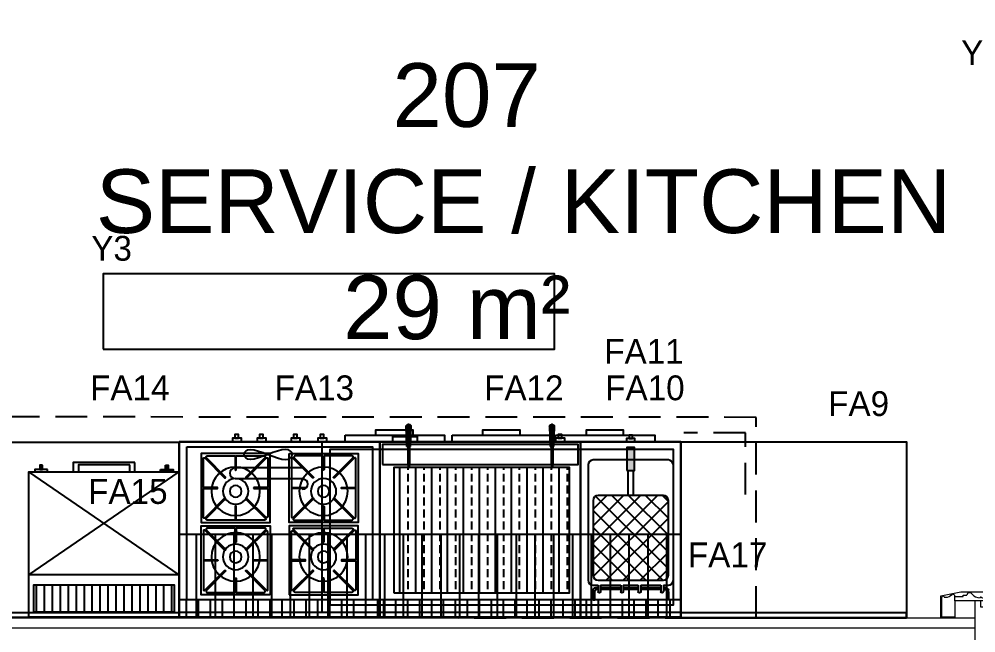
# Model space of a CAD drawing. Header units: millimetres. Extents: x 4346 to 24970, y -10214 to -5839.
# Drawn here: x 20527.7 to 20909.2, y -7308.8 to -7063.9 of the extents above; entities that cross this region are included whole.
import ezdxf

# ---------------------------------------------------------------- set-up
doc = ezdxf.new("R2010")
doc.units = ezdxf.units.MM
doc.linetypes.add('HIDDENX2', pattern=[19.049999999999997, 12.7, -6.349999999999998])
doc.layers.add('a_parke', color=35, linetype='Continuous', lineweight=0, transparency=0.2)
for name, color, linetype, lineweight in [('Duvar', 7, 'Continuous', 30), ('QAPI_UST_KESIM', 1, 'Continuous', 5), ('WL - ALÇIPAN KAPLAMA', 30, 'Continuous', 15), ('YAZıMAHAL', 152, 'Continuous', 20)]:
    doc.layers.add(name, color=color, linetype=linetype, lineweight=lineweight)
doc.layers.add('MUTFAKEKİPMAN', color=1, linetype='Continuous')
doc.layers.add('S2000-002 Çizgi', color=1, linetype='Continuous')
doc.styles.add('STYLUS BT', font='stylu.ttf')
doc.styles.add('TAKSİM', font='GOTHIC.TTF', dxfattribs={"height": 20})

# ---------------------------------------------------------------- blocks, each defined once
blk = doc.blocks.new('kapipervaz')
at = {"layer": 'QAPI_UST_KESIM'}
for p, q in [((76405.5725772633, 185957.186470762), (76405.5725772633, 185963.6807021952)), ((76405.5725772633, 185963.6807021952), (76410.76383569294, 185963.6807021952)), ((76410.76383569294, 185963.6807021952), (76410.76383569294, 185955.6807021952)), ((76393.1638356929, 185959.695315808), (76395.20684700957, 185959.695315808)), ((76393.1638356929, 185959.695315808), (76393.1638356929, 185956.2743294842)), ((76395.20684700957, 185959.695315808), (76395.20684700957, 185957.153009029)), ((76393.1638356929, 185957.153009029), (76405.5725772633, 185957.153009029)), ((76405.5725772633, 185955.4799328736), (76402.17270465502, 185955.4799328736)), ((76402.17270465502, 185955.4799328736), (76402.17270465502, 185954.9110869108)), ((76405.5725772633, 185957.186470762), (76405.5725772633, 185955.4799328736)), ((76405.5725772633, 185955.4799328736), (76405.5725772633, 185955.0919742851)), ((76402.17270465502, 185954.9110869108), (76400.76651754006, 185954.9110869108)), ((76407.00369297907, 185955.0524700655), (76407.19150859996, 185955.0524700655))]:
    blk.add_line(p, q, dxfattribs=at)
for centre, radius, start, end in [((76393.31254312303, 185956.2892656081), 0.1542497506080976, 164.5943422603598, 245.8606193306625), ((76393.65526630911, 185953.5681765914), 2.612043186259016, 60.47103065887906, 98.93762662538923), ((76395.16244571957, 185956.0066962178), 0.2752979324185109, 217.022193730535, 348.7051458961134), ((76395.72266867508, 185952.3472876665), 3.617153806992257, 35.94993502471974, 94.60262331255531), ((76409.03012128099, 185953.0351291626), 2.729498288994884, 74.45502487417163, 132.346169137744), ((76410.26077239358, 185955.7956157214), 0.516021125181026, 194.6871218956037, 347.1328320216811), ((76399.62982940911, 185955.0699400055), 1.147734382486665, 211.4655184322765, 352.0443927810945), ((76406.29563616018, 185955.3439616222), 0.7657099884225294, 199.2135385886536, 337.6241029743033)]:
    blk.add_arc(centre, radius, start, end, dxfattribs=at)
blk = doc.blocks.new('papuc1')
at = {"layer": 'QAPI_UST_KESIM'}
for p, q in [((76393.19325351737, 185928.5666026515), (76401.29325351739, 185930.0666026516)), ((76401.29325351737, 185930.0666026516), (76411.19325351738, 185930.0666026516)), ((76411.19325351738, 185925.7090189031), (76411.19325351738, 185930.0666026516)), ((76393.19325351737, 185920.013139361), (76393.19325351737, 185928.5666026515))]:
    blk.add_line(p, q, dxfattribs=at)
blk = doc.blocks.new('k19')
at = {"layer": 'QAPI_UST_KESIM'}
for p, q in [((-83.89999999848078, -33.25346515767069), (-83.8999999984917, 37.85346515782567)), ((-78.99999999846841, 31.75346515784895), (-78.99999999846841, 37.85446508249424)), ((-78.99999999846841, 37.8039651201716), (-78.99999999846841, 31.8039651201716)), ((-65.22081599785815, 37.8039651201716), (-78.99999999846841, 37.8039651201716)), ((-65.2208159978727, 34.71324464144618), (-65.22081599785815, 37.8039651201716)), ((-12.61310922815392, 36.00291695511896), (-65.2208159978727, 36.00291695514079)), ((-65.2208159978727, 34.81424456604873), (-65.22081599785815, 31.80396512017523)), ((-62.90159413218134, 37.89106642831666), (-63.20934441024656, 37.89106642831666)), ((-61.25580017223183, 36.00291695516989), (-61.25580017224638, 36.58097586022541)), ((-50.15664650199687, 37.19093410919504), (-50.15664650199687, 37.50291695514079)), ((-50.15664650199687, 37.50291695514079), (-33.31555910681709, 37.50291695515534)), ((-27.67727872413161, 37.50291695513351), (-33.31555910681709, 37.50291695515534)), ((-27.67727872413161, 37.19093410918776), (-27.67727872413161, 37.50291695513351)), ((-16.54419982627951, 36.00291695514807), (-16.54419982626496, 36.58097586020358)), ((-14.89840586632999, 37.89106642829483), (-14.59065558826478, 37.89106642829483)), ((-12.57918400065319, 37.8039651201716), (1.19999999994252, 37.8039651201716)), ((-12.57918400065319, 34.71324464144618), (-12.57918400065319, 37.8039651201716)), ((-12.57918400065319, 34.81424456604873), (-12.57918400065319, 31.80396512017523)), ((1.200000000000728, 31.8039651201716), (1.200000000000728, 37.85446508249424)), ((6.100000000005821, -33.25346515767069), (6.100000000024011, 37.85346515782567)), ((-79.1999999984655, 31.25346515781985), (-77.79999999847132, 31.25346515781985)), ((-65.22081599785815, 31.80396512017523), (-78.99999999846841, 31.8039651201716)), ((-77.79999999847496, -33.25346515767069), (-77.79999999847132, 31.25346515781985)), ((-12.61310922815392, 33.52457225237595), (-65.2208159978727, 33.52457225235412)), ((-62.90159413218134, 31.63642277917825), (-63.20934441024656, 31.63642277917825)), ((-61.25580017223183, 33.52457225232502), (-61.25580017224638, 32.9465133472695)), ((-50.15664650199687, 32.33655509829987), (-50.15664650199687, 32.02457225235412)), ((-50.15664650199687, 32.02457225235412), (-33.31555910681709, 32.02457225233957)), ((-27.67727872413161, 32.02457225236139), (-33.31555910681709, 32.02457225233957)), ((-27.67727872413161, 32.33655509830714), (-27.67727872413161, 32.02457225236139)), ((-16.54419982627951, 33.52457225234684), (-16.54419982626496, 32.94651334729133)), ((-14.89840586632999, 31.63642277920007), (-14.59065558826478, 31.63642277920007)), ((-12.57918400065319, 31.80396512017523), (1.200000000000728, 31.8039651201716)), ((0, -33.25346515767069), (3.637978807091713e-12, 31.25346515781985)), ((1.399999999997817, 31.25346515781985), (3.637978807091713e-12, 31.25346515781985)), ((-79.59999999847787, -33.25346515767069), (-77.79999999847496, -33.25346515767069)), ((1.80000000000291, -33.25346515767069), (0, -33.25346515767069))]:
    blk.add_line(p, q, dxfattribs=at)
for points in [[(-78.99999999846841, 37.85446508249424), (-78.99999999846841, 118.0544650809634)], [(-79.59999999844513, 37.82769502658903), (-79.1999999984655, 37.82769502653082), (-79.1999999984655, 31.25346515781985)], [(1.399999999997817, 31.25346515781985), (1.399999999997817, 37.82769502653082), (1.799999999933789, 37.82769502653082)]]:
    blk.add_lwpolyline(points, dxfattribs=at)
for points in [[(-59.78972539980532, 36.00291695514079), (-59.78972539980532, 36.50291695514079), (-59.53972539980532, 36.50291695514079, -0.9999999999999998), (-58.53972539980532, 36.50291695514079), (-58.28972539980532, 36.50291695514079), (-58.28972539980532, 36.00291695514079)], [(-19.54419982632317, 35.97740845488352), (-19.54419982632317, 36.47740845488352), (-19.29419982632317, 36.47740845488352, -0.9999999999999998), (-18.29419982632317, 36.47740845488352), (-18.04419982632317, 36.47740845488352), (-18.04419982632317, 35.97740845488352)], [(-59.78972539980532, 33.52457225235412), (-59.78972539980532, 33.02457225235412), (-59.53972539980532, 33.02457225235412, 0.9999999999999998), (-58.53972539980532, 33.02457225235412), (-58.28972539980532, 33.02457225235412), (-58.28972539980532, 33.52457225235412)], [(-19.54419982632317, 33.55008075261139), (-19.54419982632317, 33.05008075261139), (-19.29419982632317, 33.05008075261139, 0.9999999999999998), (-18.29419982632317, 33.05008075261139), (-18.04419982632317, 33.05008075261139), (-18.04419982632317, 33.55008075261139)]]:
    blk.add_lwpolyline(points, format="xyb", dxfattribs=at)
for centre, radius, start, end in [((-81.82645497076373, 35.02801011020301), 83.07455129414042, 1.949757155424964, 88.05024284450818), ((-64.40469098109679, 37.77381391067956), 1.201083501398388, 5.60226751866977, 180.4803459106134), ((-13.39530901741455, 37.77381391065774), 1.201083501398388, 359.5196540893866, 174.3977324813303), ((-61.02235357144309, 38.56304686843851), 1.995771228625129, 199.6760773814829, 263.2826994387092), ((-51.52506371106938, 35.25425466433717), 1.922057722509763, 94.51434297176311, 156.6514180660209), ((-50.73939555062316, 24.10581062697656), 13.09809348717394, 87.45000398561116, 94.10206353810783), ((-27.09452967550533, 24.10581062696929), 13.09809348717394, 85.89793646189217, 92.54999601438882), ((-26.30886151505911, 35.25425466432989), 1.922057722509763, 23.34858193397906, 85.48565702823691), ((-16.77764642706825, 38.56304686841668), 1.995771228625129, 276.7173005612908, 340.323922618517), ((-64.40469098109679, 31.75367529681535), 1.201083501398388, 179.5196540893866, 354.3977324813302), ((-61.02235357144309, 30.9644423390564), 1.995771228625129, 96.71730056129074, 160.3239226185171), ((-51.52506371106938, 34.27323454315774), 1.922057722509763, 203.348581933979, 265.4856570282369), ((-50.73939555062316, 45.42167858051835), 13.09809348717394, 265.8979364618922, 272.5499960143888), ((-27.09452967550533, 45.42167858052562), 13.09809348717394, 267.4500039856112, 274.1020635381078), ((-26.30886151505911, 34.27323454316502), 1.922057722509763, 274.5143429717631, 336.6514180660209), ((-16.77764642706825, 30.96444233907823), 1.995771228625129, 19.67607738148295, 83.28269943870924), ((-13.39530901741455, 31.75367529683717), 1.201083501398388, 185.6022675186697, 0.4803459106134681)]:
    blk.add_arc(centre, radius, start, end, dxfattribs=at)
at = {"layer": 'QAPI_UST_KESIM', "extrusion": (0, 0, -1), "xscale": -1, "zscale": -1}
for name, p in [('papuc1', (76490.79325351585, -185888.7131374936)), ('kapipervaz', (76391.36383569299, -185990.3807003349))]:
    blk.add_blockref(name, p, dxfattribs=at)
at = {"layer": 'QAPI_UST_KESIM', "extrusion": (0, 0, -1), "xscale": -1, "zscale": -1, "rotation": 180}
for name, p in [('kapipervaz', (-76313.56383569451, 185994.9807040556)), ('papuc1', (-76412.99325351737, 185893.3131412142))]:
    blk.add_blockref(name, p, dxfattribs=at)
at = {"layer": 'QAPI_UST_KESIM', "xscale": -1, "rotation": 180}
for name, p in [('kapipervaz', (-76391.36383569293, 185994.9807040556)), ('papuc1', (-76490.7932535158, 185893.3131412142))]:
    blk.add_blockref(name, p, dxfattribs=at)
at = {"layer": 'QAPI_UST_KESIM', "xscale": -1}
for name, p in [('papuc1', (76412.99325351731, -185888.7131374936)), ('kapipervaz', (76313.56383569445, -185990.3807003349))]:
    blk.add_blockref(name, p, dxfattribs=at)
blk = doc.blocks.new('A$C17C0700D')
at = {"layer": 'MUTFAKEKİPMAN'}
h = blk.add_hatch(dxfattribs=at)
h.set_pattern_fill('ANSI31', color=256, scale=1.5, angle=45, style=0)
h.set_pattern_definition([(90, (-2508.418884564198, -6412.801185527949), (-4.762499999999998, 9e-16), [])])
h.paths.add_polyline_path([(0.0001581041433382779, 72.91599295488777), (0.0001581041433382779, 65.91599295488777), (80.00015810414334, 65.91599295488777), (80.00015810414334, 72.91599295488777)])
for points in [[(0.0001581041433382779, 2.91599295488777), (80.00015810414334, 2.91599295488777), (80.00015810414334, 72.91599295488777), (0.0001581041433382779, 72.91599295488777)], [(80.00015810414334, 65.91599295488777), (0.0001581041433382779, 65.91599295488777), (0.0001581041433382779, 72.91599295488777), (80.00015810414334, 72.91599295488777)], [(3.000158104143338, 4.91599295488777), (77.00015810414334, 4.91599295488777), (77.00015810414334, 65.91599295488777), (3.000158104143338, 65.91599295488777)], [(21.19863404504576, 2.91599295488777), (24.8436340450462, 2.91599295488777), (24.8436340450462, 1.45799295488905), (21.19863404504576, 1.45799295488905)], [(22.16574098407364, 1.45799295488905), (23.62374098407236, 1.45799295488905), (23.62374098407236, -7.045109668979421e-06), (22.16574098407364, -7.045109668979421e-06)], [(31.04853770730188, 2.91599295488777), (34.69353770730231, 2.91599295488777), (34.69353770730231, 1.45799295488905), (31.04853770730188, 1.45799295488905)], [(32.01564464632975, 1.45799295488905), (33.4736446463321, 1.45799295488905), (33.4736446463321, -7.045109668979421e-06), (32.01564464632975, -7.045109668979421e-06)], [(44.55709201452191, 2.91599295488777), (48.20209201452235, 2.91599295488777), (48.20209201452235, 1.45799295488905), (44.55709201452191, 1.45799295488905)], [(45.52419895354979, 1.45799295488905), (46.9821989535485, 1.45799295488905), (46.9821989535485, -7.045109668979421e-06), (45.52419895354979, -7.045109668979421e-06)], [(55.19738051816967, 2.91599295488777), (58.8423805181701, 2.91599295488777), (58.8423805181701, 1.45799295488905), (55.19738051816967, 1.45799295488905)], [(56.16448745719754, 1.45799295488905), (57.6224874571999, 1.45799295488905), (57.6224874571999, -7.045109668979421e-06), (56.16448745719754, -7.045109668979421e-06)]]:
    blk.add_lwpolyline(points, close=True, dxfattribs=at)
for points in [[(36.23927838052259, 63.91599295488777), (8.726871663926431, 63.91599295488777), (8.726871663926431, 36.40358623828979), (36.23927838052259, 36.40358623828979), (36.23927838052259, 63.91599295488777)], [(43.76103782776045, 63.91599295488777), (71.27344454435661, 63.91599295488777), (71.27344454435661, 36.40358623828979), (43.76103782776045, 36.40358623828979), (43.76103782776045, 63.91599295488777)], [(36.23927838052259, 7.550802174275304), (8.726871663926431, 7.550802174275304), (8.726871663926431, 35.06320889087328), (36.23927838052259, 35.06320889087328), (36.23927838052259, 7.550802174275304)], [(43.76103782776045, 7.550802174275304), (71.27344454435661, 7.550802174275304), (71.27344454435661, 35.06320889087328), (43.76103782776045, 35.06320889087328), (43.76103782776045, 7.550802174275304)]]:
    blk.add_lwpolyline(points, dxfattribs=at)
for points in [[(22.24720047904339, 62.972494782166), (22.24720047904339, 57.50020538037279, 0.4142135623730951), (22.43590011358901, 57.31150574582807), (22.53024993086001, 57.31150574582807, 0.4142135623730951), (22.71894956540564, 57.50020538037279), (22.71894956540564, 62.972494782166), (33.82330018748689, 62.972494782166, -0.6681786379192877), (34.15687716547109, 62.16716871781955), (26.51458846922833, 54.52488002157588, 0.8104432851896715), (26.89421211600347, 54.23734971238082), (34.81258456919386, 62.15572216557302, -0.6681786379193126), (35.29578020780173, 61.95557597878178), (35.29578020780173, 50.39566413976991), (29.82349080600761, 50.39566413976991, 0.4142135623730951), (29.63479117146198, 50.20696450522519), (29.63479117146198, 50.11261468795328, 0.4142135623730951), (29.82349080600761, 49.92391505340856), (35.29578020780173, 49.92391505340856), (35.29578020780173, 38.81956443132822, -0.6681786379192877), (34.49045414345528, 38.48598745334402), (26.84816544721252, 46.12827614958678, 0.8104432851896715), (26.56063513801564, 45.74865250281255), (34.47900759120967, 37.83028004962125, -0.6681786379193126), (34.27886140441478, 37.34708441101429), (22.71894956540564, 37.34708441101338), (22.71894956540564, 42.81937381280568, 0.4142135623730951), (22.53024993086001, 43.0080734473504), (22.43590011358901, 43.0080734473504, 0.4142135623730951), (22.24720047904339, 42.81937381280568), (22.24720047904339, 37.34708441101338), (11.14284985696577, 37.34708441101338, -0.6681786379192877), (10.80927287898157, 38.15241047535892), (18.45156157522433, 45.79469917160168, 0.8104432851896717), (18.07193792844919, 46.08222948079674), (10.15356547525516, 38.16385702760635, -0.6681786379193126), (9.670369836650934, 38.36400321439669), (9.670369836650934, 49.92391505340856), (15.14265923844141, 49.92391505340856, 0.4142135623730951), (15.33135887298704, 50.11261468795328), (15.33135887298704, 50.20696450522519, 0.4142135623730951), (15.14265923844141, 50.39566413976991), (9.670369836650934, 50.39566413976991), (9.670369836650934, 61.95557597878178, -0.6681786379193126), (10.15356547525516, 62.15572216557302), (18.07193792844919, 54.23734971238082, 0.8104432851896715), (18.45156157522433, 54.52488002157588), (10.80927287898157, 62.16716871781955, -0.6681786379192877), (11.14284985696577, 62.972494782166)], [(57.75311572923965, 62.972494782166), (57.75311572923965, 57.50020538037279, -0.4142135623730951), (57.56441609469402, 57.31150574582807), (57.47006627742303, 57.31150574582807, -0.4142135623730951), (57.2813666428774, 57.50020538037279), (57.2813666428774, 62.972494782166), (46.17701602079615, 62.972494782166, 0.6681786379192877), (45.84343904281195, 62.16716871781955), (53.48572773905471, 54.52488002157588, -0.8104432851896715), (53.10610409227957, 54.23734971238082), (45.18773163908918, 62.15572216557302, 0.6681786379193126), (44.70453600048131, 61.95557597878178), (44.70453600048131, 50.39566413976991), (50.17682540227543, 50.39566413976991, -0.4142135623730951), (50.36552503682105, 50.20696450522519), (50.36552503682105, 50.11261468795328, -0.4142135623730951), (50.17682540227543, 49.92391505340856), (44.70453600048131, 49.92391505340856), (44.70453600048131, 38.81956443132822, 0.6681786379192877), (45.50986206482776, 38.48598745334402), (53.15215076107052, 46.12827614958678, -0.8104432851896715), (53.4396810702674, 45.74865250281255), (45.52130861707337, 37.83028004962125, 0.6681786379193126), (45.72145480386826, 37.34708441101429), (57.2813666428774, 37.34708441101338), (57.2813666428774, 42.81937381280568, -0.4142135623730951), (57.47006627742303, 43.0080734473504), (57.56441609469402, 43.0080734473504, -0.4142135623730951), (57.75311572923965, 42.81937381280568), (57.75311572923965, 37.34708441101338), (68.85746635131727, 37.34708441101338, 0.6681786379192877), (69.19104332930146, 38.15241047535892), (61.54875463305871, 45.79469917160168, -0.8104432851896717), (61.92837827983385, 46.08222948079674), (69.84675073302787, 38.16385702760635, 0.6681786379193126), (70.3299463716321, 38.36400321439669), (70.3299463716321, 49.92391505340856), (64.85765696984163, 49.92391505340856, -0.4142135623730951), (64.668957335296, 50.11261468795328), (64.668957335296, 50.20696450522519, -0.4142135623730951), (64.85765696984163, 50.39566413976991), (70.3299463716321, 50.39566413976991), (70.3299463716321, 61.95557597878178, 0.6681786379193126), (69.84675073302787, 62.15572216557302), (61.92837827983385, 54.23734971238082, -0.8104432851896715), (61.54875463305871, 54.52488002157588), (69.19104332930146, 62.16716871781955, 0.6681786379192877), (68.85746635131727, 62.972494782166)], [(22.24720047904339, 8.494300346997079), (22.24720047904339, 13.96658974879028, -0.4142135623730951), (22.43590011358901, 14.155289383335), (22.53024993086001, 14.155289383335, -0.4142135623730951), (22.71894956540564, 13.96658974879028), (22.71894956540564, 8.494300346997079), (33.82330018748689, 8.494300346997079, 0.6681786379192877), (34.15687716547109, 9.299626411343525), (26.51458846922833, 16.94191510758719, -0.8104432851896715), (26.89421211600347, 17.22944541678226), (34.81258456919386, 9.31107296359005, 0.6681786379193126), (35.29578020780173, 9.511219150381294), (35.29578020780173, 21.07113098939317), (29.82349080600761, 21.07113098939317, -0.4142135623730951), (29.63479117146198, 21.25983062393789), (29.63479117146198, 21.35418044120979, -0.4142135623730951), (29.82349080600761, 21.54288007575451), (35.29578020780173, 21.54288007575451), (35.29578020780173, 32.64723069783486, 0.6681786379192877), (34.49045414345528, 32.98080767581905), (26.84816544721252, 25.33851897957629, -0.8104432851896715), (26.56063513801564, 25.71814262635053), (34.47900759120967, 33.63651507954182, 0.6681786379193126), (34.27886140441478, 34.11971071814878), (22.71894956540564, 34.11971071814969), (22.71894956540564, 28.64742131635739, -0.4142135623730951), (22.53024993086001, 28.45872168181268), (22.43590011358901, 28.45872168181268, -0.4142135623730951), (22.24720047904339, 28.64742131635739), (22.24720047904339, 34.11971071814969), (11.14284985696577, 34.11971071814969, 0.6681786379192877), (10.80927287898157, 33.31438465380415), (18.45156157522433, 25.6720959575614, -0.8104432851896717), (18.07193792844919, 25.38456564836633), (10.15356547525516, 33.30293810155672, 0.6681786379193126), (9.670369836650934, 33.10279191476639), (9.670369836650934, 21.54288007575451), (15.14265923844141, 21.54288007575451, -0.4142135623730951), (15.33135887298704, 21.35418044120979), (15.33135887298704, 21.25983062393789, -0.4142135623730951), (15.14265923844141, 21.07113098939317), (9.670369836650934, 21.07113098939317), (9.670369836650934, 9.511219150381294, 0.6681786379193126), (10.15356547525516, 9.31107296359005), (18.07193792844919, 17.22944541678226, -0.8104432851896715), (18.45156157522433, 16.94191510758719), (10.80927287898157, 9.299626411343525, 0.6681786379192877), (11.14284985696577, 8.494300346997079)], [(57.75311572923965, 8.494300346997079), (57.75311572923965, 13.96658974879028, 0.4142135623730951), (57.56441609469402, 14.155289383335), (57.47006627742303, 14.155289383335, 0.4142135623730951), (57.2813666428774, 13.96658974879028), (57.2813666428774, 8.494300346997079), (46.17701602079615, 8.494300346997079, -0.6681786379192877), (45.84343904281195, 9.299626411343525), (53.48572773905471, 16.94191510758719, 0.8104432851896715), (53.10610409227957, 17.22944541678226), (45.18773163908918, 9.31107296359005, -0.6681786379193126), (44.70453600048131, 9.511219150381294), (44.70453600048131, 21.07113098939317), (50.17682540227543, 21.07113098939317, 0.4142135623730951), (50.36552503682105, 21.25983062393789), (50.36552503682105, 21.35418044120979, 0.4142135623730951), (50.17682540227543, 21.54288007575451), (44.70453600048131, 21.54288007575451), (44.70453600048131, 32.64723069783486, -0.6681786379192877), (45.50986206482776, 32.98080767581905), (53.15215076107052, 25.33851897957629, 0.8104432851896715), (53.4396810702674, 25.71814262635053), (45.52130861707337, 33.63651507954182, -0.6681786379193126), (45.72145480386826, 34.11971071814878), (57.2813666428774, 34.11971071814969), (57.2813666428774, 28.64742131635739, 0.4142135623730951), (57.47006627742303, 28.45872168181268), (57.56441609469402, 28.45872168181268, 0.4142135623730951), (57.75311572923965, 28.64742131635739), (57.75311572923965, 34.11971071814969), (68.85746635131727, 34.11971071814969, -0.6681786379192877), (69.19104332930146, 33.31438465380415), (61.54875463305871, 25.6720959575614, 0.8104432851896717), (61.92837827983385, 25.38456564836633), (69.84675073302787, 33.30293810155672, -0.6681786379193126), (70.3299463716321, 33.10279191476639), (70.3299463716321, 21.54288007575451), (64.85765696984163, 21.54288007575451, 0.4142135623730951), (64.668957335296, 21.35418044120979), (64.668957335296, 21.25983062393789, 0.4142135623730951), (64.85765696984163, 21.07113098939317), (70.3299463716321, 21.07113098939317), (70.3299463716321, 9.511219150381294, -0.6681786379193126), (69.84675073302787, 9.31107296359005), (61.92837827983385, 17.22944541678226, 0.8104432851896715), (61.54875463305871, 16.94191510758719), (69.19104332930146, 9.299626411343525, -0.6681786379192877), (68.85746635131727, 8.494300346997079)]]:
    blk.add_lwpolyline(points, format="xyb", close=True, dxfattribs=at)
for centre, radius in [((22.48305615395293, 48.82177242799298), 9.675007928107132), ((57.51726005433011, 48.82177242799298), 9.675007928107132), ((22.48305615395293, 48.82177242799298), 5.089606808674123), ((57.51726005433011, 48.82177242799298), 5.089606808674123), ((22.48305615395293, 48.82177242799298), 2.338366137014106), ((57.51726005433011, 48.82177242799298), 2.338366137014106), ((22.48305615395293, 22.64502270117009), 9.675007928107132), ((57.51726005433011, 22.64502270117009), 9.675007928107132), ((22.48305615395293, 22.64502270117009), 5.089606808674123), ((57.51726005433011, 22.64502270117009), 5.089606808674123), ((22.48305615395293, 22.64502270117009), 2.338366137014106), ((57.51726005433011, 22.64502270117009), 2.338366137014106)]:
    blk.add_circle(centre, radius, dxfattribs=at)
blk = doc.blocks.new('A$C59A35930')
at = {"layer": 'MUTFAKEKİPMAN'}
h = blk.add_hatch(dxfattribs=at)
h.set_pattern_fill('ANSI31', color=256, scale=1.5, angle=45, style=0)
h.set_pattern_definition([(90, (-3291.732725612892, -4973.713954974311), (-4.762499999999998, 9e-16), [])])
h.paths.add_polyline_path([(79.99996613358962, 69.89641841884804), (79.99996613358962, 76.89641841884804), (-3.386641037650406e-05, 76.89641841884804), (-3.386641037650406e-05, 69.89641841884804)])
h = blk.add_hatch(dxfattribs=at)
h.set_pattern_fill('ANSI33', color=256, angle=45, style=0)
h.set_pattern_definition([(90, (-3291.732725612892, -4973.713954974311), (-6.349999999999999, 1.3e-15), []), (90, (-3288.55772424148, -4970.5389536029), (-6.349999999999999, 1.3e-15), [3.174999999999999, -1.587499999999999])])
h.paths.add_polyline_path([(5.52880313458445, 67.18642133750654), (5.52880313458445, 17.18642133750836), (75.52880313458809, 17.18642133750836), (75.52880313458809, 67.18642133750654)])
h = blk.add_hatch(dxfattribs=at)
h.set_pattern_fill('ANSI32', color=256, style=0)
h.set_pattern_definition([(45, (-4249.50003386641, -7757.067204660569), (-0.2651650429449553, 0.2651650429449553), []), (45, (-4249.323257171411, -7757.067204660569), (-0.2651650429449553, 0.2651650429449553), [])])
h.paths.add_polyline_path([(12.10152593030216, 7.896418418849862), (10.72364110435956, 7.896418418849862), (10.68928591624717, 6.896418418849862), (12.13588111841818, 6.896418418849862)])
h.paths.add_polyline_path([(12.0731303946086, 8.722946732495984), (11.75950161758374, 8.722946732495984), (11.75950161758374, 14.52448277539406), (11.67630620326236, 15.89641841884804), (11.14886083139936, 15.89641841884804), (11.06566541708162, 14.52448277538679), (11.06566541708162, 8.722946732495984), (10.75203664005676, 8.722946732495984), (10.72364110435956, 7.896418418849862), (12.10152593030216, 7.896418418849862)])
h.paths.add_polyline_path([(12.20459149464295, 4.896418418848043), (10.62057554001512, 4.896418418848043), (10.47851111954151, 0.7612519919348415, 0.4374046375725881), (11.18224950979493, -3.679423207358923e-05), (11.64291752486679, -3.679423207358923e-05, 0.437404637572588), (12.34665591512021, 0.7612519919348415)])
h.paths.add_polyline_path([(12.13588111841818, 6.896418418849862), (10.68928591624717, 6.896418418849862), (10.62057554001876, 4.896418418848043), (12.20459149464295, 4.896418418848043)])
h.paths.add_polyline_path([(11.59807926323992, 17.18642133750654), (11.22708777141816, 17.18642133750654), (11.14886083139936, 15.89641841884804), (11.67630620326236, 15.89641841884804)])
h = blk.add_hatch(dxfattribs=at)
h.set_pattern_fill('ANSI32', color=256, style=0)
h.set_pattern_definition([(135, (4329.49996613359, -7757.067204660569), (0.2651650429449553, 0.2651650429449553), []), (135, (4329.32318943859, -7757.067204660569), (0.2651650429449553, 0.2651650429449553), [])])
h.paths.add_polyline_path([(67.89840633687709, 7.896418418849862), (69.27629116281605, 7.896418418849862), (69.31064635093207, 6.896418418849862), (67.86405114876106, 6.896418418849862)])
h.paths.add_polyline_path([(67.92680187257065, 8.722946732495984), (68.24043064959551, 8.722946732495984), (68.24043064959551, 14.52448277539406), (68.32362606391689, 15.89641841884804), (68.85107143577989, 15.89641841884804), (68.93426685009763, 14.52448277538679), (68.93426685009763, 8.722946732495984), (69.24789562712249, 8.722946732495984), (69.27629116281605, 7.896418418849862), (67.89840633687709, 7.896418418849862)])
h.paths.add_polyline_path([(67.79534077253629, 4.896418418848043), (69.37935672716048, 4.896418418848043), (69.52142114763774, 0.7612519919348415, -0.4374046375725881), (68.81768275738432, -3.679423207358923e-05), (68.35701474230882, -3.679423207358923e-05, -0.437404637572588), (67.6532763520554, 0.7612519919348415)])
h.paths.add_polyline_path([(67.86405114876106, 6.896418418849862), (69.31064635093207, 6.896418418849862), (69.37935672716048, 4.896418418848043), (67.79534077253265, 4.896418418848043)])
h.paths.add_polyline_path([(68.40185300393568, 17.18642133750654), (68.77284449576109, 17.18642133750654), (68.85107143577989, 15.89641841884804), (68.32362606391689, 15.89641841884804)])
for p, q in [((11.06566541708162, 14.52448277539406), (11.22708777141816, 17.18642133750836)), ((11.5967200076193, 17.18642133750836), (11.22708777141816, 17.18642133750836)), ((11.22844702704606, 17.18642133750836), (11.59807926324356, 17.18642133750836)), ((11.75950161758374, 14.52448277539406), (11.59807926323992, 17.18642133750836)), ((68.24043064959551, 14.52448277539406), (68.40185300393568, 17.18642133750836)), ((68.77148524013319, 17.18642133750836), (68.40185300393568, 17.18642133750836)), ((68.40321225955995, 17.18642133750836), (68.77284449576109, 17.18642133750836)), ((68.93426685009763, 14.52448277539406), (68.77284449575745, 17.18642133750836)), ((11.06566541708162, 8.722946732495984), (11.06566541708162, 14.52448277539406)), ((11.75950161758374, 8.722946732495984), (11.75950161758374, 14.52448277539406)), ((68.24043064959551, 8.722946732495984), (68.24043064959551, 14.52448277539406)), ((68.93426685009763, 8.722946732495984), (68.93426685009763, 14.52448277539406)), ((10.47851111954151, 0.7612519919530314), (10.75203664005676, 8.722946732495984)), ((10.75203664005676, 8.722946732495984), (10.47851111954151, 0.7612519919530314)), ((10.75203664005676, 8.722946732495984), (11.06566541708162, 8.722946732495984)), ((11.06566541707798, 8.722946732495984), (10.75203664005676, 8.722946732495984)), ((12.0731303946086, 8.722946732495984), (11.75950161758374, 8.722946732495984)), ((12.34665591512021, 0.7612519919530314), (12.0731303946086, 8.722946732495984)), ((67.65327635205904, 0.7612519919530314), (67.92680187257065, 8.722946732495984)), ((67.92680187257065, 8.722946732495984), (68.24043064959551, 8.722946732495984)), ((69.24789562712249, 8.722946732495984), (68.93426685009763, 8.722946732495984)), ((68.93426685009763, 8.722946732495984), (69.24789562712249, 8.722946732495984)), ((69.52142114763774, 0.7612519919530314), (69.24789562712249, 8.722946732495984)), ((69.24789562712249, 8.722946732495984), (69.52142114763774, 0.7612519919530314)), ((11.64291752487043, -3.679423207358923e-05), (11.18224950979493, -3.679423207358923e-05)), ((11.18224950979493, -3.679423207358923e-05), (11.64291752487043, -3.679423207358923e-05)), ((68.35701474230882, -3.679423207358923e-05), (68.81768275738432, -3.679423207358923e-05)), ((68.81768275738432, -3.679423207358923e-05), (68.35701474230882, -3.679423207358923e-05))]:
    blk.add_line(p, q, dxfattribs=at)
for points in [[(-3.386641037650406e-05, 6.896418418848043), (79.99996613358962, 6.896418418848043), (79.99996613358962, 76.89641841884804), (-3.386641037650406e-05, 76.89641841884804)], [(-3.386641037650406e-05, 76.89641841884804), (79.99996613358962, 76.89641841884804), (79.99996613358962, 69.89641841884804), (-3.386641037650406e-05, 69.89641841884804)], [(5.52880313458445, 67.18642133750654), (75.52880313458809, 67.18642133750654), (75.52880313458809, 17.18642133750836), (5.52880313458445, 17.18642133750836)], [(0.9999661335896235, 15.89641841884804), (78.99996613358962, 15.89641841884804), (78.99996613358962, 7.896418418848043), (0.9999661335896235, 7.896418418848043)], [(4.999966133589623, 6.896418418848043), (14.99996613358962, 6.896418418848043), (14.99996613358962, 4.896418418848043), (4.999966133589623, 4.896418418848043)], [(70.05509683160926, 6.896418418848043), (73.7000968316097, 6.896418418848043), (73.7000968316097, 5.438418418847505), (70.05509683160926, 5.438418418847505)], [(71.02220377064077, 5.438418418847505), (72.48020377063949, 5.438418418847505), (72.48020377063949, 3.980418418848785), (71.02220377064077, 3.980418418848785)]]:
    blk.add_lwpolyline(points, close=True, dxfattribs=at)
for centre, radius, start, end in [((11.18224950979493, 0.7058768862207216), 0.7059136804527953, 175.5008339718995, 270), ((11.18224950979493, 0.7058768862207216), 0.7059136804526176, 175.5008339718995, 270), ((11.64291752486679, 0.7058768862207216), 0.7059136804527953, 270, 4.499166028100558), ((68.35701474230882, 0.7058768862207216), 0.7059136804527953, 175.5008339718995, 270), ((68.81768275738432, 0.7058768862207216), 0.7059136804527953, 270, 4.499166028100558), ((68.81768275738432, 0.7058768862207216), 0.7059136804526176, 270, 4.499166028100558)]:
    blk.add_arc(centre, radius, start, end, dxfattribs=at)
blk = doc.blocks.new('A$C492F7AE2')
at = {"layer": 'MUTFAKEKİPMAN'}
h = blk.add_hatch(dxfattribs=at)
h.set_pattern_fill('ANSI31', color=256, scale=1.5, angle=45, style=0)
h.set_pattern_definition([(90, (-3458.602950376044, -4993.738666713565), (-4.762499999999998, 9e-16), [])])
h.paths.add_polyline_path([(0.0001186172303277999, 72.62442569572522), (0.0001186172303277999, 65.62442569572522), (40.00011861723033, 65.62442569572522), (40.00011861723033, 72.62442569572522)])
h = blk.add_hatch(color=256, dxfattribs=at)
h.paths.add_polyline_path([(35.00011861723033, 61.80150426912223), (35.00011861723033, 62.43933710674173), (35.00011861723397, 65.62442569572704), (34.36228577961447, 65.62442569572522), (34.36228577961447, 62.43933710674173, -0.4142135623722854), (33.36228577961447, 61.43933710674173), (33.00011861723033, 61.43933710673991), (33.00011861723033, 60.80150426912041), (34.00011861723397, 60.80150426912223, 0.414213562372296)])
h.paths.add_polyline_path([(32.00011861723397, 61.43933710674173), (24.00011861723397, 61.43933710674173), (24.00011861723033, 60.80150426912223), (32.00011861723397, 60.80150426912223)])
h.paths.add_polyline_path([(23.00011861723397, 61.43933710674173), (17.00011861723033, 61.43933710674173), (17.00011861723033, 60.80150426912223), (23.00011861723397, 60.80150426912223)])
h.paths.add_polyline_path([(16.00011861723033, 61.43933710673991), (8.000118617230328, 61.43933710674173), (8.000118617230328, 60.80150426912223), (16.00011861723033, 60.80150426912223)])
h.paths.add_polyline_path([(5.637951454849826, 62.43933710673991), (5.637951454853464, 65.62442569572522), (5.000118617230328, 65.62442569572522), (5.000118617230328, 61.80150426912223, 0.4142135623730951), (6.000118617230328, 60.80150426912223), (6.637951454853464, 60.80150426912223), (7.000118617230328, 60.80150426912223), (7.000118617230328, 61.43933710674173), (6.637951454849826, 61.43933710674173, -0.4142135623728287)])
h = blk.add_hatch(dxfattribs=at)
h.set_pattern_fill('ANSI37', color=256, scale=1.5, style=0)
h.set_pattern_definition([(45, (-3527.476207715808, -4981.522415423293), (-3.367596045400931, 3.367596045400932), []), (135, (-3527.476207715808, -4981.522415423293), (-3.367596045400932, -3.367596045400931), [])])
h.paths.add_polyline_path([(35.00011861723033, 55.84067698599392, 0.4142135623730951), (33.00011861723033, 57.84067698599392), (7.000118617230328, 57.84067698599392, 0.4142135623730951), (5.000118617230328, 55.84067698599392), (5.000118617230328, 26.00597162240047, 0.4142135623730748), (7.000118617230189, 24.00597162240047), (33.00011861723019, 24.00597162239865, 0.4142135623731156), (35.00011861723033, 26.00597162239865)])
blk.add_hatch(color=256, dxfattribs=at).paths.add_polyline_path([(18.49474001266208, 14.00597162240047), (21.50549722180585, 14.00597162240047), (21.50549722180585, 4.840676985995742), (18.49474001266208, 4.840676985995742)])
for p, q in [((5.000118617230328, 65.62442569572522), (5.637951454853464, 65.62442569572522)), ((5.000118617230328, 61.80150426912223), (5.000118617230328, 65.62442569572522)), ((5.637951454853464, 65.62442569572522), (5.637951454849826, 62.43933710674173)), ((35.00011861723033, 65.62442569572522), (34.36228577961447, 65.62442569572522)), ((34.36228577961447, 65.62442569572522), (34.36228577961447, 62.43933710674173)), ((35.00011861723033, 62.43933710674173), (35.00011861723033, 65.62442569572522)), ((6.637951454849826, 61.43933710674173), (7.000118617230328, 61.43933710674173)), ((7.000118617230328, 59.84067698599392), (7.000118617230328, 62.31666174961174)), ((8.000118617230328, 59.84067698599392), (8.000118617230328, 62.31666174961174)), ((8.000118617230328, 61.43933710674173), (16.00011861723033, 61.43933710674173)), ((16.00011861723033, 59.84067698599392), (16.00011861723033, 62.31666174961174)), ((17.00011861723033, 59.84067698599392), (17.00011861723033, 62.31666174961174)), ((17.00011861723033, 61.43933710674173), (23.00011861723397, 61.43933710674173)), ((23.00011861723397, 59.84067698599392), (23.00011861723397, 62.31666174961174)), ((24.00011861723397, 59.84067698599392), (24.00011861723397, 62.31666174961174)), ((24.00011861723397, 61.43933710674173), (32.00011861723397, 61.43933710674173)), ((32.00011861723397, 59.84067698599392), (32.00011861723397, 62.31666174961174)), ((33.00011861723033, 59.84067698599392), (33.00011861723033, 62.31666174961174)), ((33.00011861723033, 61.43933710674173), (33.36228577961447, 61.43933710674173)), ((35.00011861723033, 62.43933710674173), (35.00011861723033, 61.80150426912223)), ((6.637951454853464, 60.80150426912223), (6.000118617230328, 60.80150426912223)), ((7.000118617230328, 60.80150426912223), (6.637951454853464, 60.80150426912223)), ((16.00011861723033, 60.80150426912223), (8.000118617230328, 60.80150426912223)), ((23.00011861723397, 60.80150426912223), (17.00011861723033, 60.80150426912223)), ((32.00011861723397, 60.80150426912223), (24.00011861723397, 60.80150426912223)), ((34.00011861723033, 60.80150426912223), (33.00011861723033, 60.80150426912223))]:
    blk.add_line(p, q, dxfattribs=at)
for points in [[(0.0001186172303277999, 2.624425695725222), (40.00011861723033, 2.624425695725222), (40.00011861723033, 72.62442569572522), (0.0001186172303277999, 72.62442569572522)], [(0.0001186172303277999, 72.62442569572522), (40.00011861723033, 72.62442569572522), (40.00011861723033, 65.62442569572522), (0.0001186172303277999, 65.62442569572522)], [(19.00011861723033, 24.00597162240047), (19.00011861723033, 14.00597162240047), (21.00011861723033, 14.00597162240047), (21.00011861723033, 24.00597162240047)], [(18.49474001266208, 14.00597162240047), (21.50549722180585, 14.00597162240047), (21.50549722180585, 4.840676985995742), (18.49474001266208, 4.840676985995742)], [(18.35986861723359, 2.624425695725222), (21.64036861723434, 2.624425695725222), (21.64036861723434, 1.312225695724919), (18.35986861723359, 1.312225695724919)], [(19.34401861723018, 1.312225695724919), (20.65621861723048, 1.312225695724919), (20.65621861723048, 2.569572461652569e-05), (19.34401861723018, 2.569572461652569e-05)]]:
    blk.add_lwpolyline(points, close=True, dxfattribs=at)
for points in [[(29.00011861723397, 9.840676985995742), (5.000118617230328, 9.840676985995742, -0.4142135623730951), (3.000118617230328, 11.84067698599574), (3.000118617230328, 57.84067698599392, -0.4142135623730951), (5.000118617230328, 59.84067698599392), (7.000118617230328, 59.84067698599392)], [(33.00011861723033, 59.84067698599392), (35.00011861723033, 59.84067698599392, -0.4142135623731034), (37.00011861723033, 57.84067698599392), (37.00011861723033, 11.84067698599574, -0.4142135623730951), (35.00011861723033, 9.840676985995742), (29.00011861723397, 9.840676985995742)]]:
    blk.add_lwpolyline(points, format="xyb", dxfattribs=at)
blk.add_lwpolyline([(7.000118617230328, 57.84067698599392), (33.00011861723033, 57.84067698599392, -0.4142135623730951), (35.00011861723033, 55.84067698599392), (35.00011861723033, 26.00597162239865, -0.4142135623730951), (33.00011861723033, 24.00597162239865), (7.000118617230328, 24.00597162240047, -0.4142135623730951), (5.000118617230328, 26.00597162240047), (5.000118617230328, 55.84067698599392, -0.4142135623730951)], format="xyb", close=True, dxfattribs=at)
for points in [[(8.000118617230328, 59.84067698599392), (16.00011861723033, 59.84067698599392)], [(17.00011861723033, 59.84067698599392), (23.00011861723397, 59.84067698599392)], [(24.00011861723397, 59.84067698599392), (32.00011861723397, 59.84067698599392)]]:
    blk.add_lwpolyline(points, dxfattribs=at)
for centre, radius, start, end in [((6.000118617230328, 61.80150426912223), 1, 180, 270), ((6.637951454849826, 62.43933710674173), 1, 180, 270), ((7.500118617230328, 62.31666174961174), 0.5, 0, 180), ((16.50011861723033, 62.31666174961174), 0.5, 0, 180), ((23.50011861723397, 62.31666174961174), 0.5, 0, 180), ((32.50011861723033, 62.31666174961174), 0.5, 0, 180), ((33.36228577961447, 62.43933710674173), 1, 270, 0), ((34.00011861723033, 61.80150426912223), 1, 270, 0)]:
    blk.add_arc(centre, radius, start, end, dxfattribs=at)
blk = doc.blocks.new('A$C02A24DAE')
at = {"layer": 'MUTFAKEKİPMAN'}
h = blk.add_hatch(dxfattribs=at)
h.set_pattern_fill('ANSI31', color=256, angle=45, style=0)
h.set_pattern_definition([(90, (-2780.067145621386, -8355.050778089373), (-3.174999999999999, 7e-16), [])])
h.paths.add_polyline_path([(57.99984594178022, 48.81316377906478), (57.99984594178022, 59.81316377906478), (1.999845941780222, 59.81316377906478), (1.999845941780222, 48.81316377906478)])
for p, q in [((59.99984594178022, 44.81316377906478), (-0.000154058219777653, 3.81316377906478)), ((-0.000154058219777653, 44.81316377906478), (59.99984594178022, 3.81316377906478))]:
    blk.add_line(p, q, dxfattribs=at)
for points in [[(-0.000154058219777653, 61.81316377906478), (59.99984594178022, 61.81316377906478), (59.99984594178022, 3.81316377906478), (-0.000154058219777653, 3.81316377906478)], [(1.999845941780222, 59.81316377906478), (57.99984594178022, 59.81316377906478), (57.99984594178022, 48.81316377906478), (1.999845941780222, 48.81316377906478)], [(-0.000154058219777653, 44.81316377906478), (59.99984594178022, 44.81316377906478), (59.99984594178022, 3.81316377906478), (-0.000154058219777653, 3.81316377906478)], [(7.467112313890539, 2.81316377906478), (2.467112313890539, 2.81316377906478), (2.467112313890539, 3.81316377906478), (7.467112313890539, 3.81316377906478)], [(5.467112313894177, 1.140798547703525), (4.467112313890539, 1.140798547703525), (4.467112313890539, 2.81316377906478), (5.467112313894177, 2.81316377906478)], [(17.75163009242169, 1.521395097370259e-05), (42.24806179113875, 1.521395097370259e-05), (42.24806179113875, 3.81316377906478), (17.75163009242169, 3.81316377906478)], [(19.75163009242169, 1.000015213950974), (40.24806179113875, 1.000015213950974), (40.24806179113875, 3.81316377906478), (19.75163009242169, 3.81316377906478)], [(52.53257956966627, 2.81316377906478), (57.53257956966627, 2.81316377906478), (57.53257956966627, 3.81316377906478), (52.53257956966627, 3.81316377906478)], [(54.53257956966627, 1.140798547703525), (55.53257956966627, 1.140798547703525), (55.53257956966627, 2.81316377906478), (54.53257956966627, 2.81316377906478)]]:
    blk.add_lwpolyline(points, close=True, dxfattribs=at)
for points in [[(4.967112313890539, 2.81316377906478), (4.967112313890539, 1.140798547703525)], [(55.03257956966627, 2.81316377906478), (55.03257956966627, 1.140798547703525)]]:
    blk.add_lwpolyline(points, dxfattribs=at)
blk = doc.blocks.new('A$C08842DF2')
at = {"layer": 'MUTFAKEKİPMAN'}
blk.add_line((9.768642485141754e-05, 2.00003133690916), (200.0000976864249, 2.00003133690916), dxfattribs=at)
for points in [[(66.15864204858372, 72.64003133690858), (105.7586420485823, 72.64003133690858), (105.7586420485859, 70.00003133690916), (66.15864204858372, 70.00003133690916)], [(78.29170152969891, 72.64003133690858), (93.23329282607301, 72.64003133690858), (93.23329282607301, 74.59829375063055), (78.29170152969891, 74.59829375063055)], [(108.7890989427033, 72.64003133690858), (148.3890989427018, 72.64003133690858), (148.3890989427055, 70.00003133690916), (108.7890989427033, 70.00003133690916)], [(120.9221584238185, 72.64003133690858), (135.8637497201926, 72.64003133690858), (135.8637497201926, 74.59829375063055), (120.9221584238185, 74.59829375063055)], [(150.0519696857518, 72.64003133690858), (189.6519696857504, 72.64003133690858), (189.6519696857504, 70.00003133690916), (150.0519696857518, 70.00003133690916)], [(162.1850291668597, 72.64003133690858), (177.1266204632338, 72.64003133690858), (177.1266204632338, 74.59829375063055), (162.1850291668597, 74.59829375063055)], [(9.768642485141754e-05, 70.00003133690916), (9.768642485141754e-05, 3.133690916001797e-05), (200.0000976864249, 3.133690916001797e-05), (200.0000976864249, 70.00003133690916)], [(28.44007948495346, 66.9738926214468), (29.8970744041726, 66.80186288812911), (31.59917127242079, 66.34832995483885), (33.46466944001804, 65.70712822156565), (35.41186825729164, 64.972092088301), (37.35906707456888, 64.23705595503634), (39.22456524216614, 63.59585422176315), (40.92666211041433, 63.14232128847289), (42.38365702963347, 62.9702915551552), (43.52746612509509, 63.14232128847289), (44.34447262185495, 63.59585422176315), (44.83467651990941, 64.23705595503634), (44.99807781926211, 64.972092088301), (44.83467651990941, 65.70712822156565), (44.34447262185495, 66.34832995483885), (43.52746612509509, 66.80186288812911), (42.38365702963347, 66.9738926214468), (40.92666211041433, 66.80186288812911), (39.22456524216614, 66.34832995483885), (37.35906707456888, 65.70712822156565), (35.41186825729528, 64.972092088301), (33.46466944001804, 64.23705595503634), (31.59917127242079, 63.59585422176315), (29.8970744041726, 63.14232128847289), (28.44007948495346, 62.9702915551552), (27.29627038949184, 63.14232128847289), (26.47926389273198, 63.59585422176315), (25.98905999467752, 64.23705595503634), (25.82565869532482, 64.972092088301), (25.98905999467752, 65.70712822156565), (26.47926389273198, 66.34832995483885), (27.29627038949184, 66.80186288812911)], [(60.00009768642485, 5.00003133690916), (197.0000976864249, 5.00003133690916), (197.0000976864249, 67.00003133690916), (60.00009768642485, 67.00003133690916)]]:
    blk.add_lwpolyline(points, close=True, dxfattribs=at)
blk.add_lwpolyline([(57.00009768642485, 2.00003133690916), (57.00009768642485, 70.00003133690916)], dxfattribs=at)
for points in [[(49.00322780956049, 59.66416707030112), (22.33142939021491, 59.66416707030112, 1), (22.33142939021491, 55.31836307884259)], [(22.33142939021491, 55.31836307884259), (49.00322780956049, 55.31836307884259, -1), (49.00322780956049, 50.97255908738407)]]:
    blk.add_lwpolyline(points, format="xyb", dxfattribs=at)

msp = doc.modelspace()

# ---------------------------------------------------------------- hatches: boundary and pattern name
at = {"layer": 'Duvar'}
h = msp.add_hatch(color=256, dxfattribs=at)
h.dxf.hatch_style = 1
h.paths.add_polyline_path([(19061.44309807078, -10136.76829734504), (24892.43707807079, -10136.76829734504), (24892.43707807079, -6058.853834345038), (19061.44309807078, -6058.853834345038)], flags=16)
h.paths.add_polyline_path([(18983.87749807078, -10214.33389734504), (24970.00267807079, -10214.33389734504), (24970.00267807079, -5981.288234345038), (18983.87749807078, -5981.288234345038)])
at = {"layer": 'Duvar', "true_color": 0x636466}
h = msp.add_hatch(color=251, dxfattribs=at)
h.dxf.hatch_style = 1
h.paths.add_polyline_path([(19113.15349807078, -10085.05789734504), (24840.72667807079, -10085.05789734504), (24840.72667807079, -6110.564234345038), (19113.15349807078, -6110.564234345038)], flags=16)
h.paths.add_polyline_path([(19061.44309807078, -10136.76829734504), (24892.43707807079, -10136.76829734504), (24892.43707807079, -6058.853834345038), (19061.44309807078, -6058.853834345038)])
at = {"layer": 'Duvar'}
h = msp.add_hatch(color=256, dxfattribs=at)
h.dxf.hatch_style = 1
h.paths.add_polyline_path([(19143.31789807078, -10054.89349734504), (24810.56227807079, -10054.89349734504), (24810.56227807079, -6140.728634345041), (19143.31789807078, -6140.728634345041)], flags=16)
h.paths.add_polyline_path([(19113.15349807078, -10085.05789734504), (24840.72667807079, -10085.05789734504), (24840.72667807079, -6110.564234345038), (19113.15349807078, -6110.564234345038)])
at = {"layer": 'MUTFAKEKİPMAN'}
h = msp.add_hatch(dxfattribs=at)
h.set_pattern_fill('ANSI31', color=256, scale=60, angle=44.99999999999999)
h.set_pattern_definition([(90, (13518.45699374452, 4254.496445302643), (-7.5, 1.821816858890835e-15), [])])
h.paths.add_polyline_path([(20791.56456779654, -7302.567252707876), (20791.56456779654, -7269.567252707876), (20591.56456779654, -7269.567252707876), (20591.56456779654, -7302.567252707876)])

# ---------------------------------------------------------------- linework, layer by layer
at = {"layer": 'Duvar'}
msp.add_circle((20683.08268248977, -7143.740961266652), 552.503874373961, dxfattribs=at)
at = {"layer": 'MUTFAKEKİPMAN', "linetype": 'HIDDENX2'}
msp.add_lwpolyline([(20821.56456779654, -7302.783364617292), (20821.56456779654, -7222.783364617292), (20442.44132004943, -7222.567252707876), (20442.44132004943, -7302.567252707876)], close=True, dxfattribs=at)
msp.add_lwpolyline([(20817.26891857246, -7253.613763532788), (20817.26891857246, -7229.033364617285), (20792.68851965696, -7229.033364617285)], dxfattribs=at)
at = {"layer": 'MUTFAKEKİPMAN'}
for points in [[(20591.56456779654, -7232.76626369478), (20472.44132004943, -7232.76626369478), (20472.44132004943, -7302.567252707876), (20591.56456779654, -7302.567252707876)], [(20881.56456779654, -7302.783364617293), (20791.56456779654, -7302.783364617292), (20791.56456779654, -7232.567252707876), (20881.56456779654, -7232.567252707877)], [(20791.56456779654, -7302.567252707876), (20791.56456779654, -7269.567252707876), (20591.56456779654, -7269.567252707876), (20591.56456779654, -7302.567252707876)], [(20591.56456779654, -7300.76626369478), (20472.44132004878, -7300.76626369478), (20472.44132004878, -7302.567252707876), (20591.56456779654, -7302.567252707876)], [(20881.56456779654, -7300.783364617292), (20791.56456779654, -7300.783364617292), (20791.56456779654, -7302.783364617293), (20881.56456779654, -7302.783364617293)]]:
    msp.add_lwpolyline(points, close=True, dxfattribs=at)
at = {"layer": 'S2000-002 Çizgi'}
msp.add_lwpolyline([(20561.19691808808, -7195.545590153553), (20741.19691808808, -7195.545590153553), (20741.19691808808, -7165.545590153553), (20561.19691808808, -7165.545590153553)], close=True, dxfattribs=at)
at = {"layer": 'WL - ALÇIPAN KAPLAMA'}
for points in [[(20355.15838332173, -7302.783364617292), (20562.50294392299, -7302.783364617292), (20662.50294392299, -7302.783364617292), (20908.84750452425, -7302.783364617292)], [(20355.15838332172, -7306.783364617292), (20562.50294392299, -7306.783364617292), (20662.50294392299, -7306.783364617292), (20908.84750452425, -7306.783364617292)]]:
    msp.add_lwpolyline(points, dxfattribs=at)

# ---------------------------------------------------------------- block references
at = {"layer": 'a_parke', "xscale": -1}
msp.add_blockref('k19', (20914.94750452427, -7333.792021212559), dxfattribs=at)
at = {"layer": 'Duvar'}
msp.add_blockref('A$C08842DF2', (20591.56447011011, -7302.567284044785), dxfattribs=at)
at = {"layer": 'Duvar', "xscale": -1, "rotation": 180}
for name, p in [('A$C59A35930', (20671.56460166295, -7225.670834289028)), ('A$C17C0700D', (20591.56440969239, -7229.651259752988)), ('A$C492F7AE2', (20751.56444917931, -7229.942827012151))]:
    msp.add_blockref(name, p, dxfattribs=at)
at = {"layer": 'Duvar', "rotation": 180}
msp.add_blockref('A$C02A24DAE', (20591.56441373832, -7240.754088928811), dxfattribs=at)

# ---------------------------------------------------------------- texts
at = {"style": 'TAKSİM'}
for s, p in [('Y1', (20903.30451899693, -7082.245697842052)), ('Y3', (20556.48299382112, -7160.286374799482)), ('FA11', (20761.0241220797, -7201.41595832177)), ('FA14', (20556.01973041299, -7215.966568584525)), ('FA13', (20629.59140097212, -7215.966568584525)), ('FA12', (20713.12593051982, -7215.966568584525)), ('FA10', (20761.40731280392, -7215.966568584525)), ('FA9', (20850.30301804694, -7222.265528118172)), ('FA15', (20555.25334896454, -7257.320917906171)), ('FA17', (20794.36131572218, -7282.59302379248))]:
    msp.add_text(s, height=9.9, dxfattribs=at).set_placement(p)
at = {"layer": 'YAZıMAHAL', "lineweight": 5, "insert": (20558.27609750029, -7081.498763841127), "char_height": 25.4016, "width": 405.7827877340598, "attachment_point": 1, "style": 'STYLUS BT'}
msp.add_mtext('{\\fArial|b0|i0|c162|p34;            207\\PSERVICE / KITCHEN\\P   \\C1;       29 m²}', dxfattribs=at)

doc.saveas('drawing.dxf')
